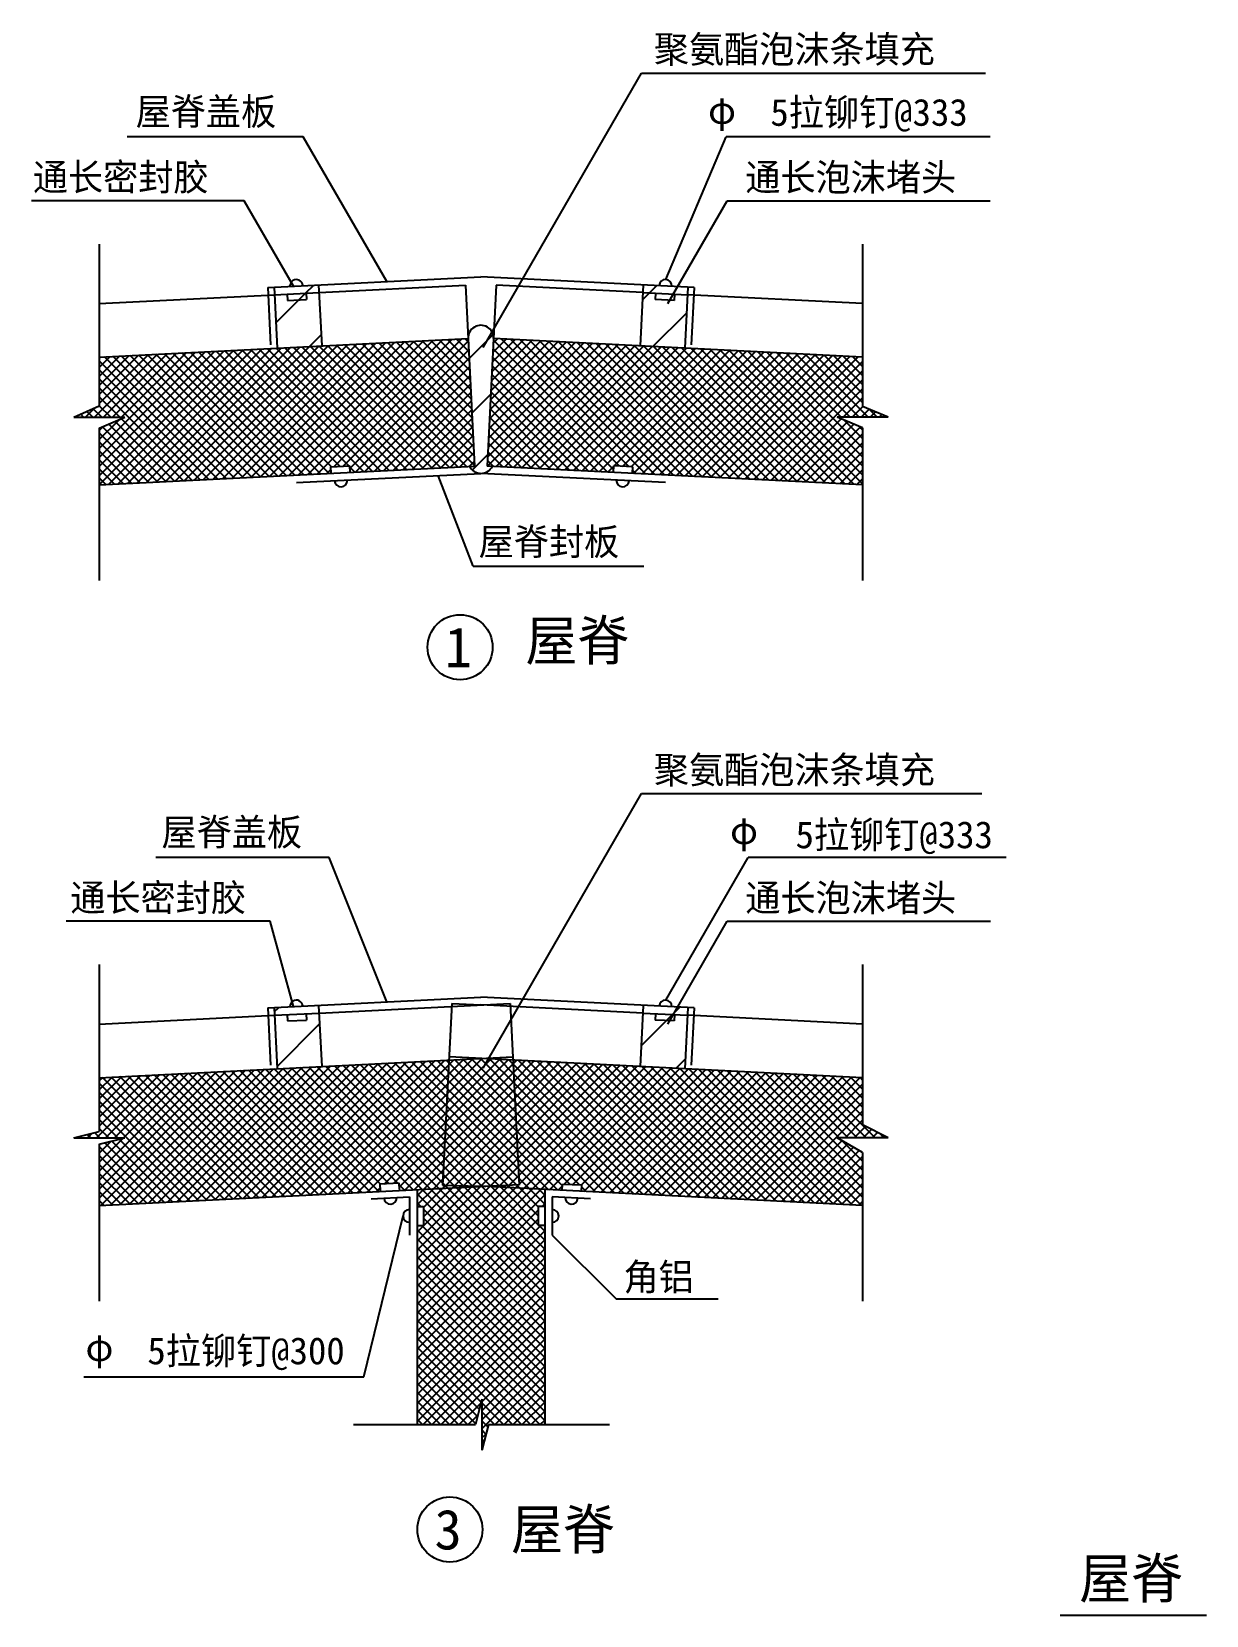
# Model space of a CAD drawing. Header units: metres. Extents: x 634 to 18296, y -213 to 24943.
# Drawn here: x 989 to 10201, y 12530 to 24943 of the extents above; entities that cross this region are included whole.
import ezdxf

# ---------------------------------------------------------------- set-up
doc = ezdxf.new("R2010")
doc.units = ezdxf.units.M
for name, color, linetype in [('1', 2, 'Continuous'), ('2', 3, 'Continuous'), ('4', 5, 'Continuous'), ('5', 6, 'Continuous')]:
    doc.layers.add(name, color=color, linetype=linetype)
pattern_1 = [(45, (0, 0), (-224.5064, 224.5064), [])]

msp = doc.modelspace()

# ---------------------------------------------------------------- hatches: boundary and pattern name
at = {"layer": '5'}
h = msp.add_hatch(dxfattribs=at)
h.set_pattern_fill('_U', scale=100)
h.set_pattern_definition(pattern_1)
h.paths.add_polyline_path([(3242.61, 22899.13), (2893.05, 22881.65), (2914.02, 22462.17), (3263.58, 22479.65)])
h.paths.add_polyline_path([(3228.86, 22898.44), (3241.99, 22911.56), (3239.61, 22959.1), (2890.05, 22941.62), (2893.05, 22881.65)])
h = msp.add_hatch(dxfattribs=at)
h.set_pattern_fill('U', scale=100)
h.set_pattern_definition(pattern_1)
h.paths.add_polyline_path([(6020.19, 22887.19), (6053.93, 22945.63), (5784.44, 22959.1), (5781.44, 22899.13)])
h.paths.add_polyline_path([(6020.19, 22887.19), (6131, 22881.65), (6134, 22941.62), (6053.93, 22945.63)])
h.paths.add_polyline_path([(6131, 22881.65), (5781.44, 22899.13), (5760.46, 22479.65), (6110.03, 22462.17)])
h = msp.add_hatch(dxfattribs=at)
h.set_pattern_fill('U', scale=100)
h.set_pattern_definition(pattern_1)
h.paths.add_polyline_path([(4611.9, 22537.08, 1.05), (4412.15, 22537.08), (4462.09, 21538.33), (4422.46, 21536.35, 0.62), (4601.59, 21536.35), (4561.96, 21538.33)])
h = msp.add_hatch(dxfattribs=at)
h.set_pattern_fill('_U', scale=100)
h.set_pattern_definition(pattern_1)
h.paths.add_polyline_path([(3242.61, 17251.07), (2893.05, 17233.6), (2914.02, 16814.12), (3263.58, 16831.6)])
h.paths.add_polyline_path([(3228.86, 17250.39), (3241.99, 17263.51), (3239.61, 17311.05), (2890.05, 17293.57), (2893.05, 17233.6)])
h = msp.add_hatch(dxfattribs=at)
h.set_pattern_fill('U', scale=100)
h.set_pattern_definition(pattern_1)
h.paths.add_polyline_path([(6020.19, 17239.14), (6053.93, 17297.57), (5784.44, 17311.05), (5781.44, 17251.07)])
h.paths.add_polyline_path([(6020.19, 17239.14), (6131, 17233.6), (6134, 17293.57), (6053.93, 17297.57)])
h.paths.add_polyline_path([(6131, 17233.6), (5781.44, 17251.07), (5760.46, 16831.6), (6110.03, 16814.12)])

# ---------------------------------------------------------------- linework, layer by layer
for p, q in [((2893.05, 22881.65), (3242.61, 22899.13)), ((5781.44, 22899.13), (6131, 22881.65)), ((4282.93, 17326), (4211.77, 15902.76)), ((4282.93, 17326), (4512.02, 17314.54)), ((2893.05, 17233.6), (3242.61, 17251.07)), ((5781.44, 17251.07), (6131, 17233.6)), ((4211.77, 15902.76), (4512.02, 15892.77)), ((9053.28, 12529.98), (10200.52, 12529.98))]:
    msp.add_line(p, q)
at = {"layer": '1'}
for p, q in [((2840.11, 22939.13), (4512.02, 23022.72)), ((6183.94, 22939.13), (4512.02, 23022.72)), ((2840.11, 22939.13), (2862.58, 22489.64)), ((6183.94, 22939.13), (6161.46, 22489.64)), ((1519.54, 22392.45), (4412.15, 22537.08)), ((7504.51, 22392.45), (4611.9, 22537.08)), ((1519.54, 21391.2), (4462.09, 21538.33)), ((3064.77, 21408.46), (4512.02, 21480.82)), ((5959.28, 21408.46), (4512.02, 21480.82)), ((7504.51, 21391.2), (4561.96, 21538.33)), ((2840.11, 17291.07), (4512.02, 17374.67)), ((2840.11, 17291.07), (2862.58, 16841.59)), ((6183.94, 17291.07), (4512.02, 17374.67)), ((6183.94, 17291.07), (6161.46, 16841.59)), ((1519.54, 16744.4), (4762.09, 16906.52)), ((7504.51, 16744.4), (4261.96, 16906.52)), ((1519.54, 15743.15), (4812.02, 15907.77)), ((7504.51, 15743.15), (4512.02, 15892.77)), ((3652.02, 15795.7), (3952.02, 15810.7)), ((3952.02, 15810.7), (3952.02, 15510.32)), ((4012.02, 15867.77), (4012.02, 14025.14)), ((5012.02, 15867.77), (5012.02, 14025.14)), ((5372.02, 15795.7), (5072.02, 15810.7)), ((5072.02, 15810.7), (5072.02, 15510.32))]:
    msp.add_line(p, q, dxfattribs=at)
at = {"layer": '2'}
for p, q in [((4530.05, 22468.15), (5771.68, 24618.65)), ((5771.68, 24618.65), (8469.39, 24618.65)), ((3119.34, 24118.65), (1737.34, 24118.65)), ((3773.42, 22985.79), (3119.34, 24118.65)), ((5961.71, 23000.3), (6436.45, 24118.65)), ((8506.2, 24118.65), (6436.45, 24118.65)), ((2655.46, 23618.65), (989.16, 23618.65)), ((3041.97, 22949.22), (2655.46, 23618.65)), ((5976.68, 22811.82), (6442.52, 23618.65)), ((6442.52, 23618.65), (8506.2, 23618.65)), ((1519.54, 23278.42), (1519.54, 22011.4)), ((7504.51, 23278.42), (7504.51, 22006.3)), ((1519.54, 22812.97), (2893.05, 22881.65)), ((2890.05, 22941.62), (2914.02, 22462.17)), ((2992.92, 22886.64), (2995.42, 22836.7)), ((2995.42, 22836.7), (3145.23, 22844.2)), ((3142.73, 22894.13), (3145.23, 22844.2)), ((3239.61, 22959.1), (3263.58, 22479.65)), ((3242.61, 22899.13), (4391.17, 22956.55)), ((4391.17, 22956.55), (4462.09, 21538.33)), ((4632.87, 22956.55), (4561.96, 21538.33)), ((5781.44, 22899.13), (4632.87, 22956.55)), ((5784.44, 22959.1), (5760.46, 22479.65)), ((5881.31, 22894.13), (5878.82, 22844.2)), ((6028.63, 22836.7), (5878.82, 22844.2)), ((6031.13, 22886.64), (6028.63, 22836.7)), ((6134, 22941.62), (6110.03, 22462.17)), ((7504.51, 22812.97), (6131, 22881.65)), ((1319.54, 21921.18), (1519.54, 22011.4)), ((7704.51, 21921.18), (7504.51, 22006.3)), ((1319.54, 21921.18), (1719.54, 21921.18)), ((1519.54, 21835.27), (1719.54, 21921.18)), ((7504.51, 21836.97), (7304.51, 21921.18)), ((7704.51, 21921.18), (7304.51, 21921.18)), ((1519.54, 21835.27), (1519.54, 20641.31)), ((1519.54, 21835.27), (1519.54, 20641.31)), ((7504.51, 21836.97), (7504.51, 20641.31)), ((7504.51, 21836.97), (7504.51, 20641.31)), ((3334.37, 21532.13), (3484.18, 21539.62)), ((3336.86, 21482.19), (3334.37, 21532.13)), ((3486.68, 21489.68), (3484.18, 21539.62)), ((5551.85, 21489.68), (5554.35, 21539.62)), ((5704.16, 21532.13), (5554.35, 21539.62)), ((5701.67, 21482.19), (5704.16, 21532.13)), ((4451.41, 20753.86), (4176.38, 21464.04)), ((4451.41, 20753.11), (5790.31, 20753.11)), ((4530.05, 16820.09), (5771.68, 18970.6)), ((5771.68, 18970.6), (8439.47, 18970.6)), ((3322.26, 18470.6), (1961.63, 18470.6)), ((3773.42, 17337.74), (3322.26, 18470.6)), ((5961.71, 17352.25), (6607.41, 18470.6)), ((8630.83, 18470.6), (6607.41, 18470.6)), ((2858.38, 17970.6), (1258.99, 17970.6)), ((3041.97, 17301.17), (2858.38, 17970.6)), ((5976.68, 17163.77), (6442.52, 17970.6)), ((6442.52, 17970.6), (8508.87, 17970.6)), ((1519.54, 17630.37), (1519.54, 16323.13)), ((7504.51, 17630.37), (7504.51, 16375.63)), ((2890.05, 17293.57), (2914.02, 16814.12)), ((3239.61, 17311.05), (3263.58, 16831.6)), ((3242.61, 17251.07), (4741.11, 17326)), ((5781.44, 17251.07), (4512.02, 17314.54)), ((4741.11, 17326), (4812.27, 15902.76)), ((5784.44, 17311.05), (5760.46, 16831.6)), ((6134, 17293.57), (6110.03, 16814.12)), ((1519.54, 17164.92), (2893.05, 17233.6)), ((2992.92, 17238.59), (2995.42, 17188.65)), ((2995.42, 17188.65), (3145.23, 17196.14)), ((3142.73, 17246.08), (3145.23, 17196.14)), ((5881.31, 17246.08), (5878.82, 17196.14)), ((6028.63, 17188.65), (5878.82, 17196.14)), ((6031.13, 17238.59), (6028.63, 17188.65)), ((7504.51, 17164.92), (6131, 17233.6)), ((1319.54, 16273.13), (1519.54, 16323.13)), ((1319.54, 16273.13), (1719.54, 16273.13)), ((1519.54, 16223.13), (1719.54, 16273.13)), ((7704.51, 16273.13), (7304.51, 16273.13)), ((7504.51, 16158.88), (7304.51, 16273.13)), ((7704.51, 16273.13), (7504.51, 16375.63)), ((1519.54, 16223.13), (1519.54, 14993.26)), ((1519.54, 16223.13), (1519.54, 14993.26)), ((7504.51, 16158.88), (7504.51, 14993.26)), ((7504.51, 16158.88), (7504.51, 14993.26)), ((3871.43, 15916.85), (3721.62, 15909.36)), ((3724.12, 15859.43), (3721.62, 15909.36)), ((3873.93, 15866.92), (3871.43, 15916.85)), ((5150.02, 15860.87), (5152.52, 15910.81)), ((5152.52, 15910.81), (5302.33, 15903.32)), ((5299.84, 15853.38), (5302.33, 15903.32)), ((3594.86, 14400.57), (3902.02, 15660.51)), ((4011.89, 15735.51), (4061.89, 15735.51)), ((4061.89, 15735.51), (4061.89, 15585.51)), ((5012.16, 15735.51), (4962.16, 15735.51)), ((4962.16, 15735.51), (4962.16, 15585.51)), ((4011.89, 15585.51), (4061.89, 15585.51)), ((5012.16, 15585.51), (4962.16, 15585.51)), ((5072.02, 15510.32), (5572.02, 15010.32)), ((5572.02, 15010.32), (6372.02, 15010.32)), ((1397.54, 14400.57), (3594.86, 14400.57)), ((4520.21, 14225.14), (4470.21, 14025.14)), ((4520.21, 14225.14), (4520.21, 13825.14)), ((3512.02, 14025.14), (4470.21, 14025.14)), ((4570.21, 14025.14), (4520.21, 13825.14)), ((4570.21, 14025.14), (5512.02, 14025.14)), ((4570.21, 14025.14), (5520.19, 14025.14))]:
    msp.add_line(p, q, dxfattribs=at)
for centre, radius, start, end in [((3064.83, 22950.36), 50, 2.86, 182.86), ((5959.22, 22950.36), 50, 357.14, 177.14), ((4512.02, 22542.07), 100, 357.14, 182.86), ((4512.02, 21580.82), 100, 206.41, 333.59), ((3414.77, 21425.96), 50, 182.86, 2.86), ((5623.76, 21425.96), 50, 177.14, 357.14), ((3064.83, 17302.31), 50, 2.86, 182.86), ((5959.22, 17302.31), 50, 357.14, 177.14), ((3802.02, 15803.2), 50, 182.86, 2.86), ((5222.02, 15803.2), 50, 177.14, 357.14), ((3952.02, 15660.51), 50, 90, 270), ((5072.02, 15660.51), 50, 270, 90)]:
    msp.add_arc(centre, radius, start, end, dxfattribs=at)
at = {"layer": '4'}
for centre in [(4348.76, 20118.21), (4268.6, 13202.9)]:
    msp.add_circle(centre, 255.02, dxfattribs=at)
at = {"layer": '5'}
for p, q in [((2039.3, 21417.19), (3093.25, 22471.13)), ((2113.74, 21420.91), (3167.68, 22474.86)), ((2188.17, 21424.63), (3242.11, 22478.58)), ((2262.6, 21428.35), (3316.55, 22482.3)), ((2337.03, 21432.07), (3390.98, 22486.02)), ((2411.46, 21435.8), (3465.41, 22489.74)), ((2485.9, 21439.52), (3539.84, 22493.46)), ((2560.33, 21443.24), (3614.28, 22497.19)), ((2634.76, 21446.96), (3688.71, 22500.91)), ((2709.19, 21450.68), (3763.14, 22504.63)), ((2783.63, 21454.4), (3837.57, 22508.35)), ((2858.06, 21458.13), (3912, 22512.07)), ((2932.49, 21461.85), (3986.44, 22515.79)), ((3006.92, 21465.57), (4060.87, 22519.51)), ((3995.15, 21514.98), (3041.57, 22468.55)), ((3081.36, 21469.29), (4135.3, 22523.24)), ((4062.49, 21518.35), (3108.92, 22471.92)), ((3155.79, 21473.01), (4209.73, 22526.96)), ((4129.83, 21521.71), (3176.26, 22475.28)), ((3230.22, 21476.73), (4284.17, 22530.68)), ((4197.18, 21525.08), (3243.61, 22478.65)), ((4264.52, 21528.45), (3310.95, 22482.02)), ((3357.48, 21533.28), (4358.6, 22534.4)), ((4331.86, 21531.82), (3378.29, 22485.39)), ((3431.91, 21537.01), (4413.09, 22518.18)), ((4399.21, 21535.18), (3445.64, 22488.75)), ((4461.84, 21543.26), (3512.98, 22492.12)), ((4458.12, 21617.69), (3580.32, 22495.49)), ((4454.4, 21692.13), (3647.67, 22498.85)), ((4450.67, 21766.56), (3715.01, 22502.22)), ((4446.95, 21840.99), (3782.35, 22505.59)), ((4443.23, 21915.42), (3849.7, 22508.96)), ((4439.51, 21989.85), (3917.04, 22512.32)), ((4435.79, 22064.29), (3984.38, 22515.69)), ((4432.07, 22138.72), (4051.73, 22519.06)), ((4428.34, 22213.15), (4119.07, 22522.42)), ((4424.62, 22287.58), (4186.41, 22525.79)), ((4420.9, 22362.02), (4253.76, 22529.16)), ((4417.18, 22436.45), (4321.1, 22532.53)), ((4413.46, 22510.88), (4388.45, 22535.89)), ((4564.48, 21538.2), (5518.05, 22491.77)), ((4565.54, 21609.98), (5450.71, 22495.14)), ((4569.26, 21684.41), (5383.36, 22498.51)), ((4572.99, 21758.84), (5316.02, 22501.87)), ((4576.71, 21833.27), (5248.68, 22505.24)), ((4580.43, 21907.7), (5181.33, 22508.61)), ((4584.15, 21982.14), (5113.99, 22511.97)), ((4587.87, 22056.57), (5046.65, 22515.34)), ((4591.59, 22131), (4979.3, 22518.71)), ((4595.32, 22205.43), (4911.96, 22522.08)), ((4599.04, 22279.87), (4844.62, 22525.44)), ((4602.76, 22354.3), (4777.27, 22528.81)), ((4606.48, 22428.73), (4709.93, 22532.18)), ((4610.2, 22503.16), (4642.58, 22535.54)), ((5599.09, 21537.38), (4611.3, 22525.17)), ((4631.82, 21534.83), (5585.39, 22488.4)), ((5673.52, 21533.66), (4673.17, 22534.02)), ((4699.17, 21531.47), (5652.74, 22485.04)), ((5801.54, 21476.35), (4747.6, 22530.29)), ((4766.51, 21528.1), (5720.08, 22481.67)), ((5875.98, 21472.63), (4822.03, 22526.57)), ((4833.85, 21524.73), (5787.42, 22478.3)), ((5950.41, 21468.9), (4896.46, 22522.85)), ((4901.2, 21521.36), (5854.77, 22474.94)), ((4968.54, 21518), (5922.11, 22471.57)), ((6024.84, 21465.18), (4970.9, 22519.13)), ((6099.27, 21461.46), (5045.33, 22515.41)), ((6173.71, 21457.74), (5119.76, 22511.69)), ((6248.14, 21454.02), (5194.19, 22507.96)), ((6322.57, 21450.3), (5268.62, 22504.24)), ((6397, 21446.57), (5343.06, 22500.52)), ((6471.44, 21442.85), (5417.49, 22496.8)), ((6545.87, 21439.13), (5491.92, 22493.08)), ((6620.3, 21435.41), (5566.35, 22489.36)), ((6694.73, 21431.69), (5640.79, 22485.63)), ((6769.16, 21427.97), (5715.22, 22481.91)), ((6843.6, 21424.24), (5789.65, 22478.19)), ((6918.03, 21420.52), (5864.08, 22474.47)), ((6992.46, 21416.8), (5938.51, 22470.75)), ((1482.64, 21921.18), (1976.77, 22415.31)), ((1519.54, 21392.4), (2572.22, 22445.08)), ((1519.54, 21463.11), (2497.79, 22441.36)), ((1519.54, 21533.82), (2423.36, 22437.64)), ((1519.54, 21604.53), (2348.93, 22433.92)), ((1519.54, 21675.24), (2274.49, 22430.2)), ((1519.54, 22028.79), (1902.33, 22411.59)), ((1519.54, 22099.51), (1827.9, 22407.87)), ((1519.54, 22170.22), (1753.47, 22404.14)), ((1519.54, 22240.93), (1679.04, 22400.42)), ((1519.54, 22311.64), (1604.6, 22396.7)), ((1519.54, 22382.35), (1530.17, 22392.98)), ((2446.25, 21437.53), (1519.54, 22364.24)), ((1553.35, 21921.18), (2051.2, 22419.03)), ((2513.59, 21440.9), (1560.02, 22394.47)), ((1592.71, 21394.86), (2646.66, 22448.8)), ((1624.06, 21921.18), (2125.63, 22422.75)), ((2580.93, 21444.27), (1627.36, 22397.84)), ((1667.14, 21398.58), (2721.09, 22452.53)), ((2648.28, 21447.64), (1694.7, 22401.21)), ((1694.77, 21921.18), (2200.06, 22426.47)), ((1741.57, 21402.3), (2795.52, 22456.25)), ((2715.62, 21451), (1762.05, 22404.57)), ((1816.01, 21406.02), (2869.95, 22459.97)), ((2782.96, 21454.37), (1829.39, 22407.94)), ((1890.44, 21409.74), (2944.39, 22463.69)), ((2850.31, 21457.74), (1896.74, 22411.31)), ((2917.65, 21461.1), (1964.08, 22414.68)), ((1964.87, 21413.47), (3018.82, 22467.41)), ((2984.99, 21464.47), (2031.42, 22418.04)), ((3052.34, 21467.84), (2098.77, 22421.41)), ((3119.68, 21471.21), (2166.11, 22424.78)), ((3187.02, 21474.57), (2233.45, 22428.14)), ((3254.37, 21477.94), (2300.8, 22431.51)), ((3321.71, 21481.31), (2368.14, 22434.88)), ((3341.26, 21532.47), (2435.48, 22438.25)), ((3408.6, 21535.84), (2502.83, 22441.61)), ((3475.94, 21539.21), (2570.17, 22444.98)), ((3591.08, 21494.78), (2637.51, 22448.35)), ((3658.43, 21498.14), (2704.86, 22451.71)), ((3725.77, 21501.51), (2772.2, 22455.08)), ((3793.12, 21504.88), (2839.54, 22458.45)), ((3860.46, 21508.25), (2906.89, 22461.82)), ((3927.8, 21511.61), (2974.23, 22465.18)), ((3485.18, 21519.56), (4416.46, 22450.84)), ((3527.95, 21491.62), (4419.83, 22383.5)), ((5503.82, 21491.23), (4604.57, 22390.48)), ((5553.01, 21512.75), (4607.94, 22457.82)), ((5035.88, 21514.63), (5989.45, 22468.2)), ((5103.23, 21511.26), (6056.8, 22464.83)), ((5170.57, 21507.9), (6124.14, 22461.47)), ((5237.91, 21504.53), (6191.49, 22458.1)), ((5305.26, 21501.16), (6258.83, 22454.73)), ((5372.6, 21497.79), (6326.17, 22451.37)), ((5439.94, 21494.43), (6393.52, 22448)), ((5555.78, 21539.55), (6460.86, 22444.63)), ((5623.12, 21536.18), (6528.2, 22441.26)), ((5690.46, 21532.81), (6595.55, 22437.9)), ((5709.32, 21480.96), (6662.89, 22434.53)), ((5776.66, 21477.59), (6730.23, 22431.16)), ((5844.01, 21474.22), (6797.58, 22427.79)), ((5911.35, 21470.86), (6864.92, 22424.43)), ((5978.69, 21467.49), (6932.26, 22421.06)), ((7066.89, 21413.08), (6012.95, 22467.03)), ((6046.04, 21464.12), (6999.61, 22417.69)), ((7141.33, 21409.36), (6087.38, 22463.3)), ((6113.38, 21460.76), (7066.95, 22414.33)), ((7215.76, 21405.64), (6161.81, 22459.58)), ((6180.72, 21457.39), (7134.29, 22410.96)), ((7290.19, 21401.91), (6236.24, 22455.86)), ((6248.07, 21454.02), (7201.64, 22407.59)), ((7364.62, 21398.19), (6310.68, 22452.14)), ((6315.41, 21450.65), (7268.98, 22404.22)), ((6382.75, 21447.29), (7336.32, 22400.86)), ((7439.06, 21394.47), (6385.11, 22448.42)), ((6450.1, 21443.92), (7403.67, 22397.49)), ((7504.51, 21399.73), (6459.54, 22444.7)), ((6517.44, 21440.55), (7471.01, 22394.12)), ((7504.51, 21470.44), (6533.97, 22440.98)), ((6584.78, 21437.19), (7504.51, 22356.91)), ((7504.51, 21541.15), (6608.41, 22437.25)), ((7504.51, 21611.86), (6682.84, 22433.53)), ((7504.51, 21682.57), (6757.27, 22429.81)), ((7336.61, 21921.18), (6831.7, 22426.09)), ((7407.32, 21921.18), (6906.13, 22422.37)), ((7478.03, 21921.18), (6980.57, 22418.65)), ((7548.74, 21921.18), (7055, 22414.92)), ((7504.51, 22036.13), (7129.43, 22411.2)), ((7504.51, 22106.84), (7203.86, 22407.48)), ((7504.51, 22177.55), (7278.3, 22403.76)), ((7504.51, 22248.26), (7352.73, 22400.04)), ((7504.51, 22318.97), (7427.16, 22396.32)), ((7504.51, 22389.68), (7501.59, 22392.59)), ((2378.9, 21434.17), (1519.54, 22293.53)), ((2311.56, 21430.8), (1519.54, 22222.82)), ((3602.38, 21495.34), (4423.19, 22316.15)), ((3676.81, 21499.06), (4426.56, 22248.81)), ((5354.95, 21498.68), (4597.83, 22255.79)), ((5429.38, 21494.96), (4601.2, 22323.14)), ((6652.13, 21433.82), (7504.51, 22286.2)), ((2244.21, 21427.43), (1519.54, 22152.11)), ((3751.25, 21502.78), (4429.93, 22181.47)), ((3825.68, 21506.51), (4433.3, 22114.12)), ((5206.09, 21506.12), (4591.1, 22121.11)), ((5280.52, 21502.4), (4594.47, 22188.45)), ((6719.47, 21430.45), (7504.51, 22215.49)), ((6786.82, 21427.08), (7504.51, 22144.78)), ((1411.93, 21921.18), (1487.58, 21996.83)), ((1538.33, 21921.18), (1470.11, 21989.4)), ((1679.76, 21921.18), (1519.54, 22081.4)), ((1609.05, 21921.18), (1519.54, 22010.69)), ((3900.11, 21510.23), (4436.66, 22046.78)), ((3974.54, 21513.95), (4440.03, 21979.44)), ((5057.22, 21513.56), (4584.37, 21986.42)), ((5131.65, 21509.84), (4587.73, 22053.76)), ((7351.62, 21921.18), (7504.51, 22074.07)), ((7422.33, 21921.18), (7506.23, 22005.07)), ((7493.04, 21921.18), (7556.55, 21984.69)), ((7619.45, 21921.18), (7556.25, 21984.39)), ((1326.2, 21921.18), (1324.87, 21922.51)), ((1341.21, 21921.18), (1359.13, 21939.1)), ((1396.91, 21921.18), (1373.71, 21944.38)), ((1467.62, 21921.18), (1422.11, 21966.7)), ((1519.54, 21745.95), (1675.41, 21901.83)), ((1519.54, 21816.66), (1550.91, 21848.04)), ((2042.18, 21417.33), (1593.9, 21865.61)), ((2109.53, 21420.7), (1642.87, 21887.36)), ((2176.87, 21424.07), (1692.9, 21908.04)), ((4048.98, 21517.67), (4443.4, 21912.09)), ((4908.36, 21521.01), (4577.63, 21851.73)), ((4982.79, 21517.29), (4581, 21919.08)), ((6854.16, 21423.72), (7335.64, 21905.2)), ((6921.5, 21420.35), (7386.1, 21884.95)), ((6988.85, 21416.98), (7434.9, 21863.03)), ((7504.51, 21753.28), (7362.92, 21894.87)), ((7563.75, 21921.18), (7605.55, 21962.97)), ((7634.47, 21921.18), (7655.33, 21942.05)), ((7690.16, 21921.18), (7679.84, 21931.51)), ((1907.5, 21410.6), (1519.54, 21798.55)), ((1840.15, 21407.23), (1519.54, 21727.84)), ((1974.84, 21413.96), (1543.6, 21845.21)), ((4123.41, 21521.39), (4446.76, 21844.75)), ((4197.84, 21525.11), (4450.13, 21777.41)), ((4833.93, 21524.73), (4574.26, 21784.39)), ((7056.19, 21413.62), (7484.51, 21841.94)), ((7123.53, 21410.25), (7504.51, 21791.22)), ((7504.51, 21823.99), (7484.27, 21844.23)), ((1772.81, 21403.86), (1519.54, 21657.13)), ((4272.27, 21528.84), (4453.5, 21710.06)), ((4346.7, 21532.56), (4456.87, 21642.72)), ((4685.06, 21532.17), (4567.53, 21649.7)), ((4759.49, 21528.45), (4570.9, 21717.05)), ((7190.88, 21406.88), (7504.51, 21720.51)), ((7258.22, 21403.51), (7504.51, 21649.8)), ((1705.47, 21400.5), (1519.54, 21586.42)), ((1638.12, 21397.13), (1519.54, 21515.71)), ((3304.65, 21480.45), (3335.41, 21511.22)), ((3523.74, 21491.41), (3484.63, 21530.52)), ((4421.14, 21536.28), (4460.23, 21575.38)), ((4610.63, 21535.89), (4564.16, 21582.36)), ((5507.29, 21491.06), (5554.27, 21538.04)), ((5727.11, 21480.07), (5702.78, 21504.4)), ((7325.56, 21400.15), (7504.51, 21579.09)), ((7392.91, 21396.78), (7504.51, 21508.38)), ((1570.78, 21393.76), (1519.54, 21445)), ((7460.25, 21393.41), (7504.51, 21437.67)), ((4236.38, 16395), (4724.77, 16883.38)), ((4240.11, 16469.43), (4657.43, 16886.75)), ((4243.83, 16543.86), (4590.08, 16890.12)), ((4247.55, 16618.29), (4522.74, 16893.48)), ((4251.27, 16692.73), (4449.44, 16890.89)), ((4254.99, 16767.16), (4375, 16887.17)), ((4258.71, 16841.59), (4300.57, 16883.45)), ((4787.28, 16402.71), (4306.26, 16883.73)), ((4783.55, 16477.15), (4373.6, 16887.1)), ((4779.83, 16551.58), (4440.95, 16890.47)), ((4776.11, 16626.01), (4508.29, 16893.83)), ((4772.39, 16700.44), (4582.33, 16890.5)), ((4768.67, 16774.88), (4656.76, 16886.78)), ((4764.95, 16849.31), (4731.19, 16883.06)), ((1498.22, 16273.13), (1993.17, 16768.08)), ((1519.54, 15799.47), (2514.2, 16794.13)), ((1519.54, 15870.18), (2439.76, 16790.41)), ((1519.54, 15940.89), (2365.33, 16786.69)), ((1519.54, 16011.6), (2290.9, 16782.96)), ((1519.54, 16365.16), (1918.74, 16764.36)), ((1519.54, 16435.87), (1844.31, 16760.63)), ((1534.68, 15743.9), (2588.63, 16797.85)), ((1568.93, 16273.13), (2067.6, 16771.8)), ((1609.11, 15747.62), (2663.06, 16801.57)), ((1639.64, 16273.13), (2142.03, 16775.52)), ((1683.55, 15751.35), (2737.49, 16805.29)), ((1710.35, 16273.13), (2216.47, 16779.24)), ((1757.98, 15755.07), (2811.93, 16809.01)), ((2768.12, 15805.58), (1814.55, 16759.15)), ((1832.41, 15758.79), (2886.36, 16812.74)), ((2835.46, 15808.94), (1881.89, 16762.51)), ((1906.84, 15762.51), (2960.79, 16816.46)), ((2902.81, 15812.31), (1949.24, 16765.88)), ((1981.28, 15766.23), (3035.22, 16820.18)), ((2970.15, 15815.68), (2016.58, 16769.25)), ((2055.71, 15769.95), (3109.65, 16823.9)), ((3037.49, 15819.04), (2083.92, 16772.61)), ((2130.14, 15773.68), (3184.09, 16827.62)), ((3104.84, 15822.41), (2151.27, 16775.98)), ((2204.57, 15777.4), (3258.52, 16831.34)), ((3172.18, 15825.78), (2218.61, 16779.35)), ((2279, 15781.12), (3332.95, 16835.07)), ((3239.52, 15829.15), (2285.95, 16782.72)), ((3306.87, 15832.51), (2353.3, 16786.08)), ((2353.44, 15784.84), (3407.38, 16838.79)), ((3374.21, 15835.88), (2420.64, 16789.45)), ((2427.87, 15788.56), (3481.82, 16842.51)), ((3441.56, 15839.25), (2487.98, 16792.82)), ((2502.3, 15792.28), (3556.25, 16846.23)), ((3508.9, 15842.61), (2555.33, 16796.18)), ((2576.73, 15796.01), (3630.68, 16849.95)), ((3576.24, 15845.98), (2622.67, 16799.55)), ((2651.17, 15799.73), (3705.11, 16853.67)), ((3643.59, 15849.35), (2690.01, 16802.92)), ((2725.6, 15803.45), (3779.55, 16857.4)), ((3710.93, 15852.72), (2757.36, 16806.29)), ((2800.03, 15807.17), (3853.98, 16861.12)), ((3724.83, 15909.52), (2824.7, 16809.65)), ((2874.46, 15810.89), (3928.41, 16864.84)), ((3792.18, 15912.89), (2892.05, 16813.02)), ((2948.9, 15814.61), (4002.84, 16868.56)), ((3859.52, 15916.26), (2959.39, 16816.39)), ((3023.33, 15818.34), (4077.27, 16872.28)), ((3980.3, 15866.18), (3026.73, 16819.76)), ((4047.65, 15869.55), (3094.08, 16823.12)), ((3097.76, 15822.06), (4151.71, 16876)), ((4114.99, 15872.92), (3161.42, 16826.49)), ((3172.19, 15825.78), (4226.14, 16879.73)), ((4182.33, 15876.29), (3228.76, 16829.86)), ((3246.62, 15829.5), (4258.71, 16841.59)), ((4212.48, 15916.85), (3296.11, 16833.22)), ((3321.06, 15833.22), (4254.99, 16767.16)), ((4215.84, 15984.2), (3363.45, 16836.59)), ((4219.21, 16051.54), (3430.79, 16839.96)), ((4222.58, 16118.88), (3498.14, 16843.33)), ((4225.95, 16186.23), (3565.48, 16846.69)), ((4229.31, 16253.57), (3632.82, 16850.06)), ((4232.68, 16320.91), (3700.17, 16853.43)), ((4236.05, 16388.26), (3767.51, 16856.79)), ((4239.41, 16455.6), (3834.85, 16860.16)), ((4242.78, 16522.94), (3902.2, 16863.53)), ((4246.15, 16590.29), (3969.54, 16866.9)), ((4249.52, 16657.63), (4036.89, 16870.26)), ((4252.88, 16724.97), (4104.23, 16873.63)), ((4256.25, 16792.32), (4171.57, 16877)), ((4228.94, 16246.13), (4768.15, 16785.34)), ((4232.66, 16320.56), (4764.78, 16852.68)), ((4259.62, 16859.66), (4238.92, 16880.36)), ((4794.72, 16253.85), (4256.25, 16792.32)), ((4791, 16328.28), (4259.62, 16859.66)), ((4764.78, 16852.68), (4792.11, 16880.02)), ((5785.14, 15829.11), (4764.95, 16849.31)), ((4768.15, 16785.34), (4859.46, 16876.65)), ((5710.71, 15832.84), (4768.67, 16774.88)), ((4771.51, 16717.99), (4926.8, 16873.28)), ((4774.88, 16650.65), (4994.14, 16869.91)), ((4778.25, 16583.3), (5061.49, 16866.55)), ((4781.61, 16515.96), (5128.83, 16863.18)), ((4784.98, 16448.62), (5196.18, 16859.81)), ((4788.35, 16381.27), (5263.52, 16856.44)), ((4791.72, 16313.93), (5330.86, 16853.08)), ((4795.08, 16246.59), (5398.21, 16849.71)), ((4798.45, 16179.24), (5465.55, 16846.34)), ((4801.82, 16111.9), (5532.89, 16842.98)), ((4805.18, 16044.56), (5600.24, 16839.61)), ((5859.57, 15825.39), (4805.63, 16879.34)), ((4808.55, 15977.21), (5667.58, 16836.24)), ((4811.92, 15909.87), (5734.92, 16832.87)), ((4848.7, 15875.94), (5802.27, 16829.51)), ((5934, 15821.67), (4880.06, 16875.62)), ((4916.04, 15872.57), (5869.61, 16826.14)), ((6008.44, 15817.95), (4954.49, 16871.9)), ((4983.38, 15869.2), (5936.95, 16822.77)), ((6082.87, 15814.23), (5028.92, 16868.17)), ((5050.73, 15865.84), (6004.3, 16819.41)), ((6157.3, 15810.51), (5103.35, 16864.45)), ((5165.75, 15910.15), (6071.64, 16816.04)), ((6231.73, 15806.78), (5177.79, 16860.73)), ((5233.09, 15906.78), (6138.98, 16812.67)), ((6306.17, 15803.06), (5252.22, 16857.01)), ((5300.44, 15903.41), (6206.33, 16809.3)), ((5320.1, 15852.37), (6273.67, 16805.94)), ((6380.6, 15799.34), (5326.65, 16853.29)), ((5387.44, 15849), (6341.01, 16802.57)), ((6455.03, 15795.62), (5401.08, 16849.57)), ((5454.79, 15845.63), (6408.36, 16799.2)), ((6529.46, 15791.9), (5475.52, 16845.84)), ((5522.13, 15842.26), (6475.7, 16795.84)), ((6603.9, 15788.18), (5549.95, 16842.12)), ((5589.47, 15838.9), (6543.05, 16792.47)), ((6678.33, 15784.46), (5624.38, 16838.4)), ((5656.82, 15835.53), (6610.39, 16789.1)), ((6752.76, 15780.73), (5698.81, 16834.68)), ((5724.16, 15832.16), (6677.73, 16785.73)), ((6827.19, 15777.01), (5773.25, 16830.96)), ((5791.51, 15828.8), (6745.08, 16782.37)), ((6901.62, 15773.29), (5847.68, 16827.24)), ((5858.85, 15825.43), (6812.42, 16779)), ((6976.06, 15769.57), (5922.11, 16823.52)), ((5926.19, 15822.06), (6879.76, 16775.63)), ((5993.54, 15818.69), (6947.11, 16772.27)), ((7050.49, 15765.85), (5996.54, 16819.79)), ((6060.88, 15815.33), (7014.45, 16768.9)), ((7124.92, 15762.13), (6070.97, 16816.07)), ((6128.22, 15811.96), (7081.79, 16765.53)), ((7199.35, 15758.4), (6145.41, 16812.35)), ((6195.57, 15808.59), (7149.14, 16762.16)), ((7273.79, 15754.68), (6219.84, 16808.63)), ((6262.91, 15805.23), (7216.48, 16758.8)), ((7348.22, 15750.96), (6294.27, 16804.91)), ((7422.65, 15747.24), (6368.7, 16801.19)), ((7497.08, 15743.52), (6443.14, 16797.46)), ((7504.51, 15806.8), (6517.57, 16793.74)), ((7504.51, 15877.51), (6592, 16790.02)), ((7504.51, 15948.23), (6666.43, 16786.3)), ((7504.51, 16018.94), (6740.87, 16782.58)), ((7321.03, 16273.13), (6815.3, 16778.86)), ((7391.74, 16273.13), (6889.73, 16775.13)), ((7462.45, 16273.13), (6964.16, 16771.41)), ((7533.16, 16273.13), (7038.59, 16767.69)), ((7504.51, 16372.49), (7113.03, 16763.97)), ((7504.51, 16443.2), (7187.46, 16760.25)), ((1519.54, 16506.58), (1769.87, 16756.91)), ((1519.54, 16577.29), (1695.44, 16753.19)), ((1519.54, 16648), (1621.01, 16749.47)), ((1519.54, 16718.71), (1546.58, 16745.75)), ((2431.4, 15788.74), (1519.54, 16700.6)), ((2498.75, 15792.11), (1545.18, 16745.68)), ((2566.09, 15795.47), (1612.52, 16749.04)), ((2633.43, 15798.84), (1679.86, 16752.41)), ((2700.78, 15802.21), (1747.21, 16755.78)), ((3395.49, 15836.94), (4251.27, 16692.73)), ((4221.5, 16097.27), (4774.88, 16650.65)), ((4225.22, 16171.7), (4771.51, 16717.99)), ((4802.16, 16104.99), (4249.52, 16657.63)), ((4798.44, 16179.42), (4252.88, 16724.97)), ((5636.28, 15836.56), (4772.39, 16700.44)), ((6330.25, 15801.86), (7283.82, 16755.43)), ((6397.6, 15798.49), (7351.17, 16752.06)), ((6464.94, 15795.12), (7418.51, 16748.7)), ((6532.28, 15791.76), (7485.85, 16745.33)), ((6599.63, 15788.39), (7504.51, 16693.27)), ((7504.51, 16513.91), (7261.89, 16756.53)), ((7504.51, 16584.62), (7336.32, 16752.8)), ((7504.51, 16655.33), (7410.76, 16749.08)), ((7504.51, 16726.04), (7485.19, 16745.36)), ((2364.06, 15785.37), (1519.54, 16629.89)), ((2296.72, 15782), (1519.54, 16559.18)), ((3469.92, 15840.67), (4247.55, 16618.29)), ((3544.35, 15844.39), (4243.83, 16543.86)), ((4214.05, 15948.4), (4781.61, 16515.96)), ((4217.78, 16022.83), (4778.25, 16583.3)), ((4809.61, 15956.12), (4242.78, 16522.94)), ((4805.88, 16030.55), (4246.15, 16590.29)), ((5561.84, 15840.28), (4776.11, 16626.01)), ((5487.41, 15844), (4779.83, 16551.58)), ((6666.97, 15785.02), (7504.51, 16622.56)), ((6734.31, 15781.66), (7504.51, 16551.85)), ((2229.37, 15778.64), (1519.54, 16488.47)), ((1664.17, 16273.13), (1519.54, 16417.76)), ((3618.79, 15848.11), (4240.11, 16469.43)), ((3752.28, 15910.9), (4236.38, 16395)), ((4721.08, 15903.22), (4236.05, 16388.26)), ((4238.25, 15901.88), (4784.98, 16448.62)), ((4788.43, 15906.59), (4239.41, 16455.6)), ((5412.98, 15847.72), (4783.55, 16477.15)), ((5285.85, 15904.14), (4787.28, 16402.71)), ((6801.66, 15778.29), (7504.51, 16481.14)), ((7367.21, 16273.13), (7504.51, 16410.43)), ((1356.8, 16273.13), (1369.22, 16285.55)), ((1381.33, 16273.13), (1368.97, 16285.49)), ((1452.04, 16273.13), (1425.54, 16299.63)), ((1427.51, 16273.13), (1463.5, 16309.12)), ((1522.75, 16273.13), (1482.11, 16313.77)), ((1593.46, 16273.13), (1519.54, 16347.05)), ((1519.54, 16082.31), (1707.29, 16270.07)), ((2162.03, 15775.27), (1675.25, 16262.05)), ((3826.72, 15914.62), (4232.66, 16320.56)), ((4653.74, 15899.86), (4232.68, 16320.91)), ((4306.68, 15899.61), (4788.35, 16381.27)), ((4375.11, 15897.33), (4791.72, 16313.93)), ((5211.42, 15907.86), (4791, 16328.28)), ((7437.92, 16273.13), (7527.2, 16362.41)), ((7603.87, 16273.13), (7502.03, 16374.96)), ((7508.63, 16273.13), (7574.35, 16338.85)), ((7579.34, 16273.13), (7620.99, 16314.78)), ((7674.58, 16273.13), (7643.51, 16304.2)), ((7650.05, 16273.13), (7668.17, 16291.25)), ((1519.54, 16153.02), (1613.01, 16246.5)), ((1960, 15765.17), (1519.54, 16205.63)), ((2027.34, 15768.54), (1562.11, 16233.77)), ((2094.69, 15771.9), (1618.68, 16247.91)), ((3872.78, 15889.97), (4228.94, 16246.13)), ((3916.52, 15862.99), (4225.22, 16171.7)), ((4519.05, 15893.12), (4225.95, 16186.23)), ((4586.39, 15896.49), (4229.31, 16253.57)), ((4443.54, 15895.05), (4795.08, 16246.59)), ((4511.98, 15892.77), (4798.45, 16179.24)), ((5151.82, 15896.75), (4794.72, 16253.85)), ((5115.25, 15862.61), (4798.44, 16179.42)), ((6869, 15774.92), (7342.76, 16248.68)), ((6936.34, 15771.55), (7387.51, 16222.72)), ((7003.69, 15768.19), (7432.12, 16196.62)), ((7071.03, 15764.82), (7473.27, 16167.06)), ((7504.51, 16089.65), (7344.82, 16249.34)), ((1892.65, 15761.8), (1519.54, 16134.92)), ((1825.31, 15758.43), (1519.54, 16064.21)), ((3990.95, 15866.72), (4221.5, 16097.27)), ((4065.38, 15870.44), (4217.78, 16022.83)), ((4373.37, 15897.39), (4219.21, 16051.54)), ((4446.51, 15894.95), (4222.58, 16118.88)), ((4586.41, 15896.49), (4801.82, 16111.9)), ((4660.84, 15900.21), (4805.18, 16044.56)), ((5040.82, 15866.33), (4802.16, 16104.99)), ((4966.38, 15870.05), (4805.88, 16030.55)), ((7138.38, 15761.45), (7504.51, 16127.58)), ((7205.72, 15758.09), (7504.51, 16056.87)), ((1757.97, 15755.07), (1519.54, 15993.5)), ((1690.62, 15751.7), (1519.54, 15922.79)), ((3912.96, 15862.82), (3872.09, 15903.68)), ((4012.02, 15392.82), (4511.97, 15892.77)), ((4012.02, 15322.11), (4579.32, 15889.41)), ((4139.81, 15874.16), (4214.05, 15948.4)), ((4227.08, 15902.25), (4212.48, 15916.85)), ((4214.24, 15877.88), (4238.25, 15901.88)), ((4300.22, 15899.82), (4215.84, 15984.2)), ((4249.68, 15879.65), (4227.08, 15902.25)), ((4288.68, 15881.6), (4306.68, 15899.61)), ((4317.02, 15883.02), (4300.22, 15899.82)), ((4363.11, 15885.32), (4375.11, 15897.33)), ((4384.36, 15886.39), (4373.37, 15897.39)), ((4437.54, 15889.05), (4443.54, 15895.05)), ((4451.71, 15889.75), (4446.51, 15894.95)), ((5012.02, 15329.44), (4451.71, 15889.75)), ((4511.97, 15892.77), (4511.98, 15892.77)), ((4519.79, 15892.38), (4519.05, 15893.12)), ((5012.02, 15400.15), (4519.79, 15892.38)), ((4579.32, 15889.41), (4586.41, 15896.49)), ((4594.22, 15888.66), (4586.39, 15896.49)), ((4646.67, 15886.04), (4660.84, 15900.21)), ((4668.66, 15884.94), (4653.74, 15899.86)), ((4714.01, 15882.67), (4735.27, 15903.93)), ((4743.09, 15881.22), (4721.08, 15903.22)), ((4735.27, 15903.93), (4808.55, 15977.21)), ((4781.35, 15879.3), (4809.7, 15907.65)), ((4817.52, 15877.5), (4788.43, 15906.59)), ((4891.95, 15873.77), (4809.61, 15956.12)), ((4809.7, 15907.65), (4811.92, 15909.87)), ((5118.07, 15862.47), (5151.79, 15896.19)), ((7273.06, 15754.72), (7504.51, 15986.16)), ((7340.41, 15751.35), (7504.51, 15915.45)), ((1623.28, 15748.33), (1519.54, 15852.07)), ((1555.94, 15744.97), (1519.54, 15781.36)), ((3693.22, 15851.83), (3723.01, 15881.62)), ((4012.02, 15463.53), (4437.54, 15889.05)), ((4012.02, 15251.4), (4646.67, 15886.04)), ((4012.02, 15534.24), (4363.11, 15885.32)), ((4012.02, 15180.69), (4714.01, 15882.67)), ((4012.02, 15109.97), (4781.35, 15879.3)), ((4012.02, 15039.26), (4848.7, 15875.94)), ((4012.02, 15746.37), (4139.81, 15874.16)), ((4012.02, 14968.55), (4916.04, 15872.57)), ((4012.02, 15817.08), (4065.38, 15870.44)), ((4012.02, 14897.84), (4983.38, 15869.2)), ((5012.02, 14834.46), (4012.02, 15834.46)), ((4012.02, 14827.13), (5012.02, 15827.13)), ((5012.02, 14905.17), (4047.65, 15869.55)), ((4061.89, 15654.81), (4288.68, 15881.6)), ((4061.89, 15725.53), (4214.24, 15877.88)), ((5012.02, 14975.89), (4114.99, 15872.92)), ((5012.02, 15046.6), (4182.33, 15876.29)), ((5012.02, 15117.31), (4249.68, 15879.65)), ((5012.02, 15188.02), (4317.02, 15883.02)), ((5012.02, 15258.73), (4384.36, 15886.39)), ((5012.02, 15470.86), (4594.22, 15888.66)), ((4962.16, 15591.44), (4668.66, 15884.94)), ((4962.16, 15662.15), (4743.09, 15881.22)), ((4962.16, 15732.86), (4817.52, 15877.5)), ((5012.02, 15753.7), (4891.95, 15873.77)), ((5012.02, 15824.41), (4966.38, 15870.05)), ((5338.55, 15851.44), (5301.59, 15888.4)), ((7407.75, 15747.98), (7504.51, 15844.74)), ((7475.09, 15744.62), (7504.51, 15774.03)), ((4040.27, 15735.51), (4012.02, 15763.75)), ((4012.02, 14756.42), (4962.16, 15706.56)), ((5012.02, 14763.75), (4061.89, 15713.89)), ((5012.02, 14693.04), (4061.89, 15643.18)), ((4991.11, 15735.51), (5012.02, 15756.42)), ((4012.02, 14685.71), (4962.16, 15635.85)), ((4012.02, 14615), (4982.53, 15585.51)), ((5012.02, 14551.62), (4012.02, 15551.62)), ((4012.02, 14544.29), (5012.02, 15544.29)), ((5012.02, 14622.33), (4048.85, 15585.51)), ((5012.02, 15541.57), (4968.09, 15585.51)), ((5012.02, 14480.91), (4012.02, 15480.91)), ((4012.02, 14473.58), (5012.02, 15473.58)), ((5012.02, 14410.2), (4012.02, 15410.2)), ((4012.02, 14402.87), (5012.02, 15402.87)), ((5012.02, 14339.49), (4012.02, 15339.49)), ((4012.02, 14332.16), (5012.02, 15332.16)), ((5012.02, 14268.78), (4012.02, 15268.78)), ((4012.02, 14261.45), (5012.02, 15261.45)), ((5012.02, 14198.07), (4012.02, 15198.07)), ((4012.02, 14190.74), (5012.02, 15190.74)), ((5012.02, 14127.36), (4012.02, 15127.36)), ((4012.02, 14120.03), (5012.02, 15120.03)), ((5012.02, 14056.65), (4012.02, 15056.65)), ((4012.02, 14049.31), (5012.02, 15049.31)), ((4972.82, 14025.14), (4012.02, 14985.94)), ((4902.11, 14025.14), (4012.02, 14915.23)), ((4058.56, 14025.14), (5012.02, 14978.6)), ((4129.27, 14025.14), (5012.02, 14907.89)), ((4831.4, 14025.14), (4012.02, 14844.51)), ((4760.69, 14025.14), (4012.02, 14773.8)), ((4199.98, 14025.14), (5012.02, 14837.18)), ((4514.17, 14200.95), (4012.02, 14703.09)), ((4270.69, 14025.14), (5012.02, 14766.47)), ((4520.21, 14203.95), (5012.02, 14695.76)), ((4500.02, 14144.38), (4012.02, 14632.38)), ((4485.88, 14087.81), (4012.02, 14561.67)), ((4520.21, 14133.24), (5012.02, 14625.05)), ((4520.21, 14062.53), (5012.02, 14554.34)), ((4471.74, 14031.25), (4012.02, 14490.96)), ((4407.14, 14025.14), (4012.02, 14420.25)), ((4520.21, 13991.82), (5012.02, 14483.63)), ((4624.24, 14025.14), (5012.02, 14412.92)), ((4336.43, 14025.14), (4012.02, 14349.54)), ((4265.72, 14025.14), (4012.02, 14278.83)), ((4694.95, 14025.14), (5012.02, 14342.21)), ((4195.01, 14025.14), (4012.02, 14208.12)), ((4341.4, 14025.14), (4513.15, 14196.89)), ((4689.98, 14025.14), (4520.21, 14194.9)), ((4765.66, 14025.14), (5012.02, 14271.5)), ((4836.37, 14025.14), (5012.02, 14200.79)), ((4124.29, 14025.14), (4012.02, 14137.41)), ((4053.58, 14025.14), (4012.02, 14066.7)), ((4412.11, 14025.14), (4489.58, 14102.61)), ((4619.27, 14025.14), (4520.21, 14124.19)), ((4565.88, 14007.81), (4520.21, 14053.48)), ((4907.08, 14025.14), (5012.02, 14130.08)), ((4977.79, 14025.14), (5012.02, 14059.37)), ((4551.74, 13951.25), (4520.21, 13982.77)), ((4520.21, 13921.11), (4552.2, 13953.1)), ((4537.6, 13894.68), (4520.21, 13912.06)), ((4520.21, 13850.4), (4528.63, 13858.82)), ((4523.45, 13838.11), (4520.21, 13841.35))]:
    msp.add_line(p, q, dxfattribs=at)

# ---------------------------------------------------------------- texts
at = {"layer": '4'}
for s, height, p in [('聚氨酯泡沫条填充', 212, (5867.79, 24699.39)), ('屋脊盖板', 212, (1804.26, 24211.38)), ('φ', 212, (6293.13, 24221.38)), ('   5拉铆钉@333', 212, (6348.99, 24205.54)), ('通长密封胶', 212, (998.27, 23697.53)), ('通长泡沫堵头', 212, (6585.14, 23696.28)), ('屋脊封板', 212, (4494.03, 20839.73)), ('屋脊', 313, (4861.36, 20014.37)), ('1', 313, (4228.64, 19961.71)), ('聚氨酯泡沫条填充', 212, (5867.79, 19051.34)), ('屋脊盖板', 212, (2007.12, 18563.32)), ('φ', 212, (6465.81, 18575.83)), ('   5拉铆钉@333', 212, (6546.24, 18542.66)), ('通长密封胶', 212, (1292.07, 18049.48)), ('通长泡沫堵头', 212, (6585.14, 18048.23)), ('角铝', 212, (5629.96, 15076.29)), ('φ', 212, (1411.33, 14523.48)), ('   5拉铆钉@300', 212, (1463.88, 14497.69)), ('3', 313, (4148.48, 13046.4)), ('屋脊', 313, (4748.6, 13046.84)), ('屋脊', 313, (9204.26, 12662.52))]:
    msp.add_text(s, height=height, dxfattribs=at).set_placement(p)

doc.saveas('drawing.dxf')
